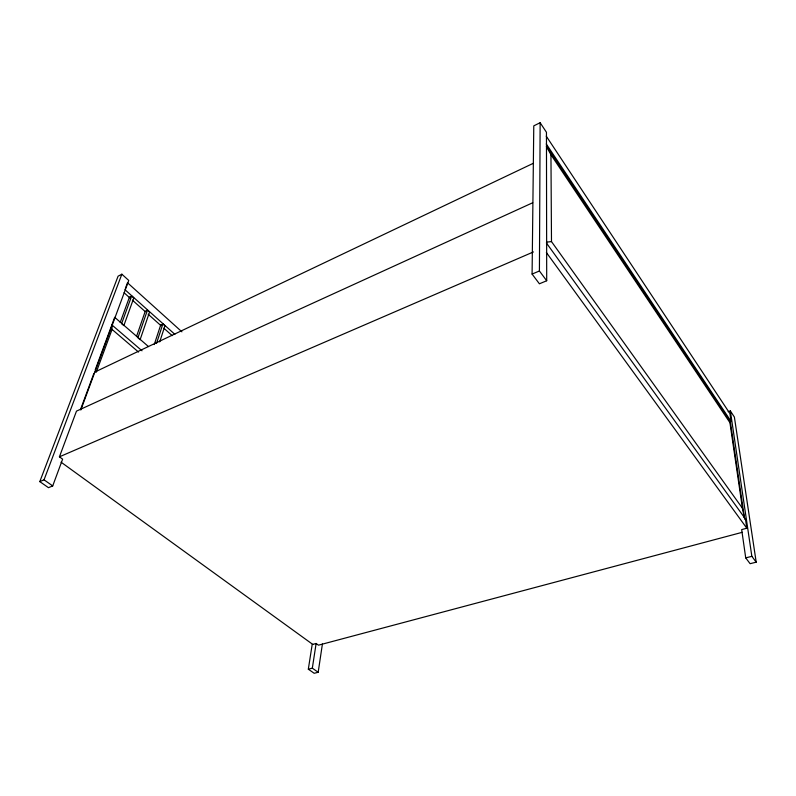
<?xml version="1.0" encoding="UTF-8"?>
<svg xmlns="http://www.w3.org/2000/svg" width="796" height="796" viewBox="0 0 796 796"><rect width="100%" height="100%" fill="white"/><g stroke="black" fill="none" stroke-linecap="round" stroke-linejoin="round"><path stroke-width="1.19" d="M546.703 280.759L539.419 270.978L540.136 122.713L533.778 125.858L532.086 274.073L539.409 283.794L546.703 280.759L546.454 132.285L540.136 122.713M742.24 532.315L318.47 645.178L316.121 643.476L312.181 644.531L308.321 669.197L314.181 673.287L318.181 672.282L322.41 644.004M318.181 672.282L312.33 668.172L316.121 643.476M159.697 341.912L164.931 325.803L162.872 323.962L160.683 325.027L154.255 344.569M156.474 343.524L162.872 323.962M147.439 310.161L137.927 337.793L140.106 339.683L149.558 312.052L147.439 310.161L145.25 311.256L136.484 336.579M131.629 296.022L121.599 323.664L123.838 325.604L133.798 297.963L131.629 296.022L129.43 297.147L120.206 322.48M80.804 410.01L128.763 280.451L121.858 274.202L118.087 276.192L39.8 481.62L48.476 487.679L52.715 485.918L62.625 459.153L59.421 456.824L76.486 411.124L532.693 202.761M96.276 372.19L112.057 329.425L111.868 324.917L114.684 317.305L148.494 346.588M80.675 409.114L93.918 373.354M95.202 369.901L111.44 326.071M125.36 288.51L127.489 282.759L181.906 331.823M39.8 481.62L44.039 479.829L121.858 274.202M546.723 146.434L730.32 421.701L744.439 517.987L742.439 508.256L729.922 422.656L731.096 421.452L729.932 413.602L546.245 136.146M125.46 289.386L124.932 289.664L174.871 334.34M112.405 324.649L111.868 324.917L142.016 350.797M94.873 372.03L533.27 163.319M59.421 456.824L533.429 251.934M532.086 274.073L539.419 270.978M728.171 411.641L730.35 410.935L734.38 417.044L756.2 562.165L750.111 563.697L745.723 557.887L741.673 529.599L746.817 528.216L745.454 518.982L546.374 242.919M744.618 519.211L745.454 518.982M308.321 669.197L312.33 668.172M745.723 557.887L751.852 556.324L756.2 562.165M546.932 242.093L551.489 241.596L742.439 508.256M44.039 479.829L52.715 485.918M61.033 462.158L312.728 644.382M112.057 329.425L138.514 352.051M124.057 292.729L130.534 298.5M132.385 300.152L145.34 311.704M148.116 314.181L161.071 325.733M163.847 328.211L172.175 335.633M546.374 252.511L746.817 528.216M546.384 146.454L550.951 154.732L729.922 422.656M546.255 143.937L731.096 421.452M730.35 410.935L751.852 556.324M550.951 154.732L551.489 241.596"/></g></svg>
